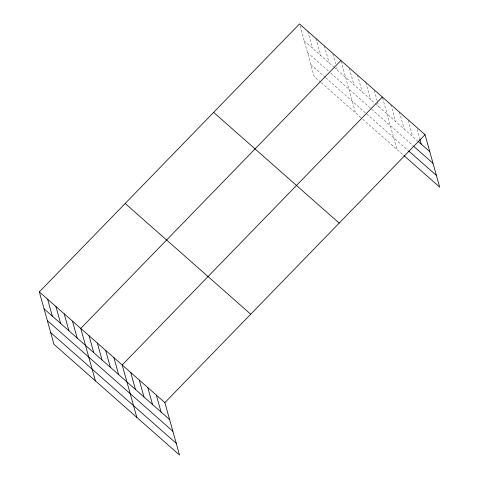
<?xml version="1.0" encoding="UTF-8"?>
<svg xmlns="http://www.w3.org/2000/svg" width="479" height="479" viewBox="0 0 479 479"><rect width="100%" height="100%" fill="white"/><g stroke="black" fill="none" stroke-linecap="round" stroke-linejoin="round"><path stroke-width="0.36" stroke-dasharray="2.4 1.8" d="M304.219 40.901L333.498 66.725M334.049 67.216L374.925 103.266M375.476 103.751L417.49 140.808M307.488 52.606L328.48 71.126M330.69 73.071L371.015 108.637M371.566 109.128L413.293 145.927M310.853 64.671L325.217 77.335M325.768 77.826L408.12 150.46M320.75 82.22L314.122 76.377L299.68 24.657M321.301 82.705L362.184 118.762M362.735 119.247L403.384 155.106M417.089 129.27L419.652 138.455M408.156 120.331L412.688 136.575M399.42 112.092L404.156 129.043M390.882 104.56L395.618 121.516M382.541 97.74L396.983 149.454M374.255 90.429L377.212 101.027M377.41 101.734L378.793 106.679M365.776 82.418L370.506 99.369M357.49 75.107L362.22 92.064M349.401 68.509L353.933 84.753M341.114 61.198L355.55 112.912M332.827 53.888L335.587 63.779M336.575 67.311L337.36 70.138M324.343 45.876L329.079 62.827M316.056 38.565L320.792 55.522M307.769 31.261L312.506 48.211"/><path stroke-width="0.72" d="M39.332 291.897L164.878 402.623L179.517 455.05L53.965 344.317L39.332 291.897L299.483 23.95L425.035 134.683L439.668 187.103L403.917 155.573M340.916 60.492L80.759 328.438L95.399 380.859M382.344 97.033L122.193 364.98L136.826 417.401M164.878 402.623L425.035 134.683M418.029 141.281L429.765 151.633M413.826 146.4L433.034 163.339M408.653 150.927L436.399 175.398M213.634 112.373L339.18 223.106M125.181 203.473L250.727 314.206M44.062 308.847L169.614 419.58M47.331 320.553L172.877 431.286M50.702 332.612L176.248 443.344M419.849 139.161L421.227 144.107M156.34 395.097L161.076 412.048M147.801 387.565L152.538 404.521M139.269 380.039L143.999 396.989M130.731 372.506L135.461 389.463M113.906 357.669L118.642 374.62M105.62 350.359L110.356 367.315M97.333 343.054L102.069 360.004M89.046 335.743L93.782 352.7M72.473 321.128L77.209 338.078M64.192 313.817L68.922 330.773M55.905 306.512L60.635 323.463M47.619 299.201L52.349 316.158"/></g></svg>
